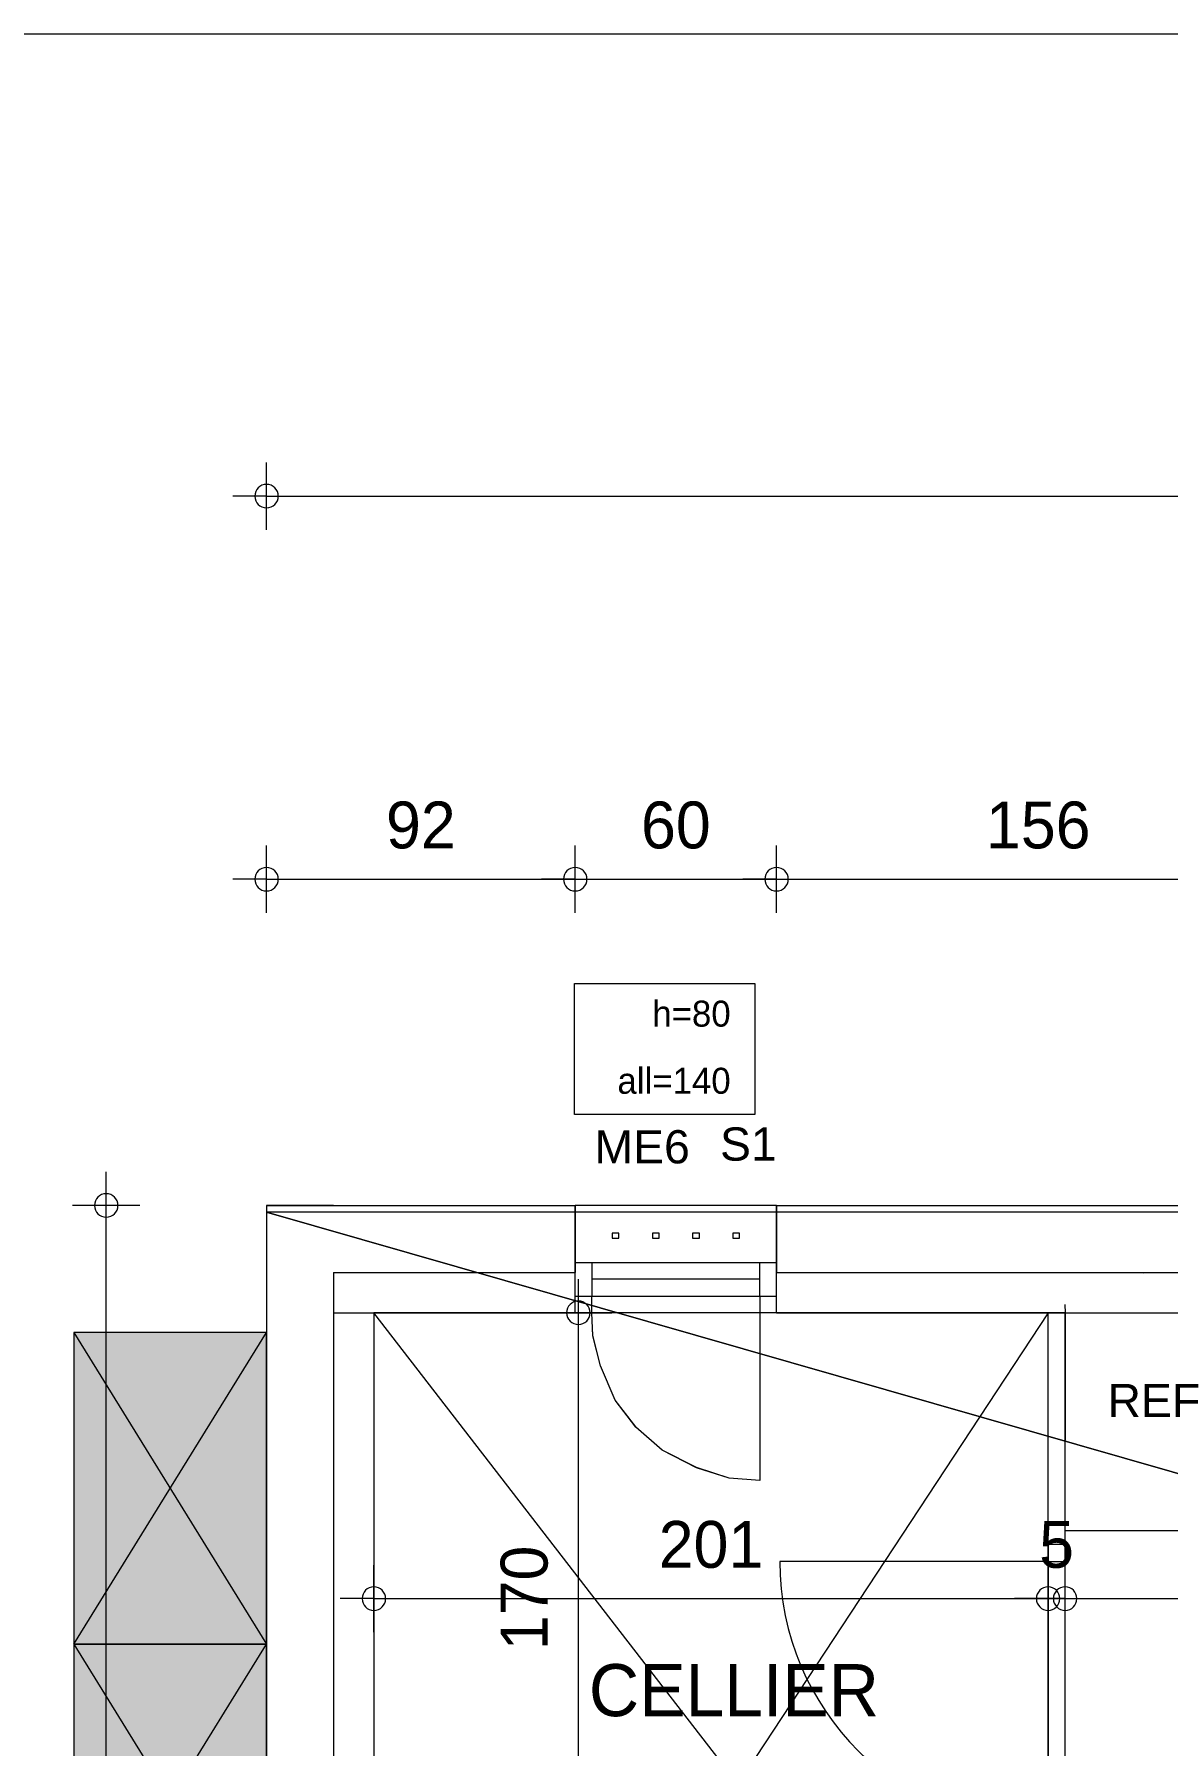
# Model space of a CAD drawing. Header units: metres. Extents: x 1.8 to 61.8, y -53.3 to -11.3.
# Drawn here: x 5.91 to 9.29, y -16.41 to -11.31 of the extents above; entities that cross this region are included whole.
import ezdxf
from ezdxf.enums import TextEntityAlignment as Align
from ezdxf.lldxf.tags import DXFTag

# ---------------------------------------------------------------- set-up
doc = ezdxf.new("R2010")
doc.units = ezdxf.units.M
doc.header["$MEASUREMENT"] = 0
doc.layers.add('Calque commun', color=7, linetype='Continuous')
doc.layers.add('Textes', color=7, linetype='Continuous')
doc.styles.add('Arial9', font='arial.ttf', dxfattribs={"height": 0.098961})
doc.styles.add('Century Gothic10', font='GOTHIC.TTF', dxfattribs={"height": 0.077575})
doc.styles.add('Century Gothic15', font='GOTHIC.TTF', dxfattribs={"height": 0.139636})
doc.styles.add('Century Gothic18', font='GOTHIC.TTF', dxfattribs={"height": 0.155151})
tags = doc.linetypes.add('HIDDEN', pattern=[0.375, 0.25, -0.125]).pattern_tags.tags
tags[6:7] = [DXFTag(74, 4), DXFTag(75, 0), DXFTag(340, '0'), DXFTag(46, 1.0), DXFTag(50, 0.0), DXFTag(44, 0.0), DXFTag(45, 0.0)]
tags[4:5] = [DXFTag(74, 4), DXFTag(75, 0), DXFTag(340, '0'), DXFTag(46, 1.0), DXFTag(50, 0.0), DXFTag(44, 0.0), DXFTag(45, 0.0)]
tags = doc.linetypes.add('HIDDEN2', pattern=[0.1875, 0.125, -0.0625]).pattern_tags.tags
tags[6:7] = [DXFTag(74, 4), DXFTag(75, 0), DXFTag(340, '0'), DXFTag(46, 1.0), DXFTag(50, 0.0), DXFTag(44, 0.0), DXFTag(45, 0.0)]
tags[4:5] = [DXFTag(74, 4), DXFTag(75, 0), DXFTag(340, '0'), DXFTag(46, 1.0), DXFTag(50, 0.0), DXFTag(44, 0.0), DXFTag(45, 0.0)]

# ---------------------------------------------------------------- blocks, each defined once
blk = doc.blocks.new('Block52915')
at = {"layer": 'Calque commun', "color": 7, "linetype": 'Continuous', "lineweight": 18}
for p, q in [((6.8015, -14.7998), (6.6016, -14.7998)), ((6.8015, -14.9998), (6.8016, -14.9998))]:
    blk.add_line(p, q, dxfattribs=at)
at = {"layer": 'Calque commun', "color": 7, "linetype": 'Continuous', "lineweight": 9}
blk.add_line((6.8015, -15.1198), (6.9216, -15.1198), dxfattribs=at)
blk = doc.blocks.new('Block52943')
at = {"layer": 'Calque commun', "color": 7, "linetype": 'Continuous', "lineweight": 18}
for p, q in [((6.6015, -14.7998), (7.5216, -14.7998)), ((8.1216, -14.7998), (9.6816, -14.7998)), ((10.4816, -14.7998), (11.9215, -14.7998))]:
    blk.add_line(p, q, dxfattribs=at)
at = {"layer": 'Calque commun', "color": 7, "linetype": 'Continuous', "lineweight": 9}
for p, q in [((6.8015, -14.9998), (7.5216, -14.9998)), ((8.1216, -14.9998), (9.6816, -14.9998)), ((10.4816, -14.9998), (11.9215, -14.9998)), ((6.9216, -15.1198), (7.5216, -15.1198)), ((8.1216, -15.1198), (9.6816, -15.1198)), ((10.4816, -15.1198), (11.9215, -15.1198))]:
    blk.add_line(p, q, dxfattribs=at)
blk = doc.blocks.new('Block52944')
at = {"layer": 'Calque commun', "color": 7, "linetype": 'Continuous', "lineweight": 18}
blk.add_line((6.6015, -14.7998), (6.6015, -23.7998), dxfattribs=at)
at = {"layer": 'Calque commun', "color": 7, "linetype": 'Continuous', "lineweight": 9}
for p, q in [((6.8015, -14.9998), (6.8015, -23.5998)), ((6.9216, -15.1198), (6.9216, -23.4798))]:
    blk.add_line(p, q, dxfattribs=at)
blk = doc.blocks.new('new18')
at = {"layer": 'Calque commun', "color": 5, "linetype": 'Continuous', "lineweight": 9}
blk.add_arc((0, 0), 0.5, 0, 359.99941, dxfattribs=at)
blk = doc.blocks.new('DimLine53045')
at = {"layer": 'Calque commun', "color": 5, "linetype": 'Continuous', "lineweight": 9}
for p, q in [((6.1238, -14.7998, 0), (6.1238, -14.6998, 0)), ((6.2238, -14.7998, 0), (6.0238, -14.7998, 0)), ((6.1238, -23.7998, 0), (6.1238, -14.7998, 0))]:
    blk.add_line(p, q, dxfattribs=at)
at = {"layer": 'Calque commun', "color": 5, "linetype": 'Continuous', "lineweight": 9, "xscale": 0.07000000029802322, "yscale": 0.07000000029802322, "zscale": 0.07000000029802322, "rotation": 90}
blk.add_blockref('new18', (6.1238, -14.7998, 0), dxfattribs=at)
blk = doc.blocks.new('new37')
at = {"layer": 'Calque commun', "color": 5, "linetype": 'Continuous', "lineweight": 9}
blk.add_arc((0, 0), 0.5, 0, 359.99941, dxfattribs=at)
blk = doc.blocks.new('new38')
at = {"layer": 'Calque commun', "color": 5, "linetype": 'Continuous', "lineweight": 9}
blk.add_arc((0, 0), 0.5, 0, 359.99941, dxfattribs=at)
blk = doc.blocks.new('DimLine53129')
at = {"layer": 'Calque commun', "color": 5, "linetype": 'Continuous', "lineweight": 9}
for p, q in [((7.5216, -13.9273), (7.5216, -13.7273)), ((8.1216, -13.9273), (8.1216, -13.7273)), ((7.5216, -13.8273), (7.4216, -13.8273)), ((7.5216, -13.8273), (8.1216, -13.8273)), ((8.1216, -13.8273), (8.2216, -13.8273))]:
    blk.add_line(p, q, dxfattribs=at)
at = {"layer": 'Calque commun', "color": 5, "linetype": 'Continuous', "lineweight": 9, "xscale": 0.07000000029802322, "yscale": 0.07000000029802322, "zscale": 0.07000000029802322}
for name, p in [('new37', (7.5216, -13.8273)), ('new38', (8.1216, -13.8273))]:
    blk.add_blockref(name, p, dxfattribs=at)
at = {"layer": 'Calque commun', "color": 5, "linetype": 'Continuous', "lineweight": 9, "style": 'Century Gothic15'}
blk.add_text('60', height=0.13964, dxfattribs=at).set_placement((7.8216, -13.7773), align=Align.BOTTOM_CENTER)
blk = doc.blocks.new('new41')
at = {"layer": 'Calque commun', "color": 5, "linetype": 'Continuous', "lineweight": 9}
blk.add_arc((0, 0), 0.5, 0, 359.99941, dxfattribs=at)
blk = doc.blocks.new('new42')
at = {"layer": 'Calque commun', "color": 5, "linetype": 'Continuous', "lineweight": 9}
blk.add_arc((0, 0), 0.5, 0, 359.99941, dxfattribs=at)
blk = doc.blocks.new('DimLine53145')
at = {"layer": 'Calque commun', "color": 5, "linetype": 'Continuous', "lineweight": 9}
for p, q in [((6.6016, -13.9273), (6.6016, -13.7273)), ((7.5216, -13.9273), (7.5216, -13.7273)), ((6.6016, -13.8273), (6.5016, -13.8273)), ((6.6016, -13.8273), (7.5216, -13.8273)), ((7.5216, -13.8273), (7.6216, -13.8273))]:
    blk.add_line(p, q, dxfattribs=at)
at = {"layer": 'Calque commun', "color": 5, "linetype": 'Continuous', "lineweight": 9, "xscale": 0.07000000029802322, "yscale": 0.07000000029802322, "zscale": 0.07000000029802322}
for name, p in [('new41', (6.6016, -13.8273)), ('new42', (7.5216, -13.8273))]:
    blk.add_blockref(name, p, dxfattribs=at)
at = {"layer": 'Calque commun', "color": 5, "linetype": 'Continuous', "lineweight": 9, "style": 'Century Gothic15'}
blk.add_text('92', height=0.13964, dxfattribs=at).set_placement((7.0616, -13.7773), align=Align.BOTTOM_CENTER)
blk = doc.blocks.new('new43')
at = {"layer": 'Calque commun', "color": 5, "linetype": 'Continuous', "lineweight": 9}
blk.add_arc((0, 0), 0.5, 0, 359.99941, dxfattribs=at)
blk = doc.blocks.new('new44')
at = {"layer": 'Calque commun', "color": 5, "linetype": 'Continuous', "lineweight": 9}
blk.add_arc((0, 0), 0.5, 0, 359.99941, dxfattribs=at)
blk = doc.blocks.new('DimLine53153')
at = {"layer": 'Calque commun', "color": 5, "linetype": 'Continuous', "lineweight": 9}
for p, q in [((8.1216, -13.9273), (8.1216, -13.7273)), ((9.6816, -13.9273), (9.6816, -13.7273)), ((8.1216, -13.8273), (8.0216, -13.8273)), ((8.1216, -13.8273), (9.6816, -13.8273)), ((9.6816, -13.8273), (9.7816, -13.8273))]:
    blk.add_line(p, q, dxfattribs=at)
at = {"layer": 'Calque commun', "color": 5, "linetype": 'Continuous', "lineweight": 9, "xscale": 0.07000000029802322, "yscale": 0.07000000029802322, "zscale": 0.07000000029802322}
for name, p in [('new43', (8.1216, -13.8273)), ('new44', (9.6816, -13.8273))]:
    blk.add_blockref(name, p, dxfattribs=at)
at = {"layer": 'Calque commun', "color": 5, "linetype": 'Continuous', "lineweight": 9, "style": 'Century Gothic15'}
blk.add_text('156', height=0.13964, dxfattribs=at).set_placement((8.9016, -13.7773), align=Align.BOTTOM_CENTER)
blk = doc.blocks.new('@PRES_1_$$_1-13')
at = {"layer": 'Calque commun', "color": 5, "linetype": 'Continuous', "lineweight": 9}
for p, q in [((0, 0.32), (0.6, 0.32)), ((0.6, 0.15), (0, 0.15)), ((0.05, 0.05), (0.05, 0.15)), ((0.55, 0.15), (0.55, 0.05)), ((0.05, 0.1), (0.55, 0.1)), ((0.6, 0.05), (0, 0.05)), ((0, 0), (0.6, 0))]:
    blk.add_line(p, q, dxfattribs=at)
blk = doc.blocks.new('@PRES_1_$$_1-14')
at = {"layer": 'Calque commun', "color": 0, "linetype": 'ByBlock', "lineweight": -2}
blk.add_line((0, 0), (0, 0.32), dxfattribs=at)
blk = doc.blocks.new('@PRES_1_$$_1-15')
at = {"layer": 'Calque commun', "color": 0, "linetype": 'ByBlock', "lineweight": -2}
blk.add_line((0, 0), (0, 0.32), dxfattribs=at)
blk = doc.blocks.new('INTER_2D_COMB5')
at = {"layer": 'Calque commun', "color": 0, "linetype": 'ByBlock', "lineweight": -2}
blk.add_blockref('@PRES_1_$$_1-13', (0, 0), dxfattribs=at)
at = {"layer": 'Calque commun', "color": 7, "linetype": 'Continuous', "lineweight": 9}
blk.add_blockref('@PRES_1_$$_1-14', (0, 0), dxfattribs=at)
at = {"layer": 'Calque commun', "color": 7, "linetype": 'Continuous', "lineweight": 9, "extrusion": (0, 0, -1), "xscale": -1, "yscale": -1, "zscale": -1, "rotation": -180}
blk.add_blockref('@PRES_1_$$_1-15', (-0.6, 0), dxfattribs=at)
blk = doc.blocks.new('PLACED_COMB5')
at = {"layer": 'Calque commun', "color": 0, "linetype": 'ByBlock', "lineweight": -2}
blk.add_blockref('INTER_2D_COMB5', (0, 0), dxfattribs=at)
blk = doc.blocks.new('new119')
at = {"layer": 'Calque commun', "color": 5, "linetype": 'Continuous', "lineweight": 9}
blk.add_arc((0, 0), 0.5, 0, 359.99941, dxfattribs=at)
blk = doc.blocks.new('new120')
at = {"layer": 'Calque commun', "color": 5, "linetype": 'Continuous', "lineweight": 9}
blk.add_arc((0, 0), 0.5, 0, 359.99941, dxfattribs=at)
blk = doc.blocks.new('DimLine55577')
at = {"layer": 'Calque commun', "color": 5, "linetype": 'Continuous', "lineweight": 9}
for p, q in [((6.6016, -12.7855), (6.6016, -12.5855)), ((13.2015, -12.7855), (13.2015, -12.5855)), ((6.6016, -12.6855), (6.5016, -12.6855)), ((6.6016, -12.6855), (13.2015, -12.6855)), ((13.2015, -12.6855), (13.3015, -12.6855))]:
    blk.add_line(p, q, dxfattribs=at)
at = {"layer": 'Calque commun', "color": 5, "linetype": 'Continuous', "lineweight": 9, "xscale": 0.07000000029802322, "yscale": 0.07000000029802322, "zscale": 0.07000000029802322}
for name, p in [('new119', (6.6016, -12.6855)), ('new120', (13.2015, -12.6855))]:
    blk.add_blockref(name, p, dxfattribs=at)
at = {"layer": 'Calque commun', "color": 5, "linetype": 'Continuous', "lineweight": 9, "style": 'Century Gothic15'}
blk.add_text('660', height=0.13964, dxfattribs=at).set_placement((9.9016, -12.6355), align=Align.BOTTOM_CENTER)
blk = doc.blocks.new('XMODULE1PDNONPMR27')
at = {"layer": 'Calque commun', "color": 5, "linetype": 'Continuous', "lineweight": 9}
blk.add_arc((0, 0), 0.5, 0, 359.99941, dxfattribs=at)
blk = doc.blocks.new('XMODULE1PDNONPMR28')
at = {"layer": 'Calque commun', "color": 5, "linetype": 'Continuous', "lineweight": 9}
blk.add_arc((0, 0), 0.5, 0, 359.99941, dxfattribs=at)
blk = doc.blocks.new('DimLine53452-2')
at = {"layer": 'Calque commun', "color": 5, "linetype": 'Continuous', "lineweight": 9}
for p, q in [((6.9216, -16.9433), (6.9216, -16.7433)), ((8.9309, -16.9433), (8.9309, -16.7433)), ((6.9216, -16.8433), (6.8216, -16.8433)), ((6.9216, -16.8433), (8.9309, -16.8433)), ((8.9309, -16.8433), (9.0309, -16.8433))]:
    blk.add_line(p, q, dxfattribs=at)
at = {"layer": 'Calque commun', "color": 5, "linetype": 'Continuous', "lineweight": 9, "xscale": 0.07000000029802322, "yscale": 0.07000000029802322, "zscale": 0.07000000029802322}
for name, p in [('XMODULE1PDNONPMR27', (6.9216, -16.8433)), ('XMODULE1PDNONPMR28', (8.9309, -16.8433))]:
    blk.add_blockref(name, p, dxfattribs=at)
at = {"layer": 'Calque commun', "color": 5, "linetype": 'Continuous', "lineweight": 9, "style": 'Century Gothic15'}
blk.add_text('201', height=0.13964, dxfattribs=at).set_placement((7.9262, -16.7933), align=Align.BOTTOM_CENTER)
blk = doc.blocks.new('XMODULE1PDNONPMR29')
at = {"layer": 'Calque commun', "color": 5, "linetype": 'Continuous', "lineweight": 9}
blk.add_arc((0, 0), 0.5, 0, 359.99941, dxfattribs=at)
blk = doc.blocks.new('XMODULE1PDNONPMR30')
at = {"layer": 'Calque commun', "color": 5, "linetype": 'Continuous', "lineweight": 9}
blk.add_arc((0, 0), 0.5, 0, 359.99941, dxfattribs=at)
blk = doc.blocks.new('DimLine53460-2')
at = {"layer": 'Calque commun', "color": 5, "linetype": 'Continuous', "lineweight": 9}
for p, q in [((8.9309, -16.9433), (8.9309, -16.7433)), ((8.9816, -16.9433), (8.9816, -16.7433)), ((8.9309, -16.8433), (8.8309, -16.8433)), ((8.9309, -16.8433), (8.9816, -16.8433)), ((8.9816, -16.8433), (9.0816, -16.8433))]:
    blk.add_line(p, q, dxfattribs=at)
at = {"layer": 'Calque commun', "color": 5, "linetype": 'Continuous', "lineweight": 9, "xscale": 0.07000000029802322, "yscale": 0.07000000029802322, "zscale": 0.07000000029802322}
for name, p in [('XMODULE1PDNONPMR29', (8.9309, -16.8433)), ('XMODULE1PDNONPMR30', (8.9816, -16.8433))]:
    blk.add_blockref(name, p, dxfattribs=at)
at = {"layer": 'Calque commun', "color": 5, "linetype": 'Continuous', "lineweight": 9, "style": 'Century Gothic15'}
blk.add_text('5', height=0.1396, dxfattribs=at).set_placement((8.9562, -16.7933), align=Align.BOTTOM_CENTER)
blk = doc.blocks.new('XMODULE1PDNONPMR31')
at = {"layer": 'Calque commun', "color": 5, "linetype": 'Continuous', "lineweight": 9}
blk.add_arc((0, 0), 0.5, 0, 359.99941, dxfattribs=at)
blk = doc.blocks.new('XMODULE1PDNONPMR32')
at = {"layer": 'Calque commun', "color": 5, "linetype": 'Continuous', "lineweight": 9}
blk.add_arc((0, 0), 0.5, 0, 359.99941, dxfattribs=at)
blk = doc.blocks.new('DimLine53468-2')
at = {"layer": 'Calque commun', "color": 5, "linetype": 'Continuous', "lineweight": 9}
for p, q in [((8.9816, -16.9433), (8.9816, -16.7433)), ((11.5283, -16.9433), (11.5283, -16.7433)), ((8.9816, -16.8433), (8.8816, -16.8433)), ((8.9816, -16.8433), (11.5283, -16.8433)), ((11.5283, -16.8433), (11.6283, -16.8433))]:
    blk.add_line(p, q, dxfattribs=at)
at = {"layer": 'Calque commun', "color": 5, "linetype": 'Continuous', "lineweight": 9, "xscale": 0.07000000029802322, "yscale": 0.07000000029802322, "zscale": 0.07000000029802322}
for name, p in [('XMODULE1PDNONPMR31', (8.9816, -16.8433)), ('XMODULE1PDNONPMR32', (11.5283, -16.8433))]:
    blk.add_blockref(name, p, dxfattribs=at)
at = {"layer": 'Calque commun', "color": 5, "linetype": 'Continuous', "lineweight": 9, "style": 'Century Gothic15'}
blk.add_text('255', height=0.13964, dxfattribs=at).set_placement((10.2549, -16.7933), align=Align.BOTTOM_CENTER)
blk = doc.blocks.new('XMODULE1PDNONPMR35')
at = {"layer": 'Calque commun', "color": 5, "linetype": 'Continuous', "lineweight": 9}
blk.add_arc((0, 0), 0.5, 0, 359.99941, dxfattribs=at)
blk = doc.blocks.new('XMODULE1PDNONPMR36')
at = {"layer": 'Calque commun', "color": 5, "linetype": 'Continuous', "lineweight": 9}
blk.add_arc((0, 0), 0.5, 0, 359.99941, dxfattribs=at)
blk = doc.blocks.new('DimLine53492')
at = {"layer": 'Calque commun', "color": 5, "linetype": 'Continuous', "lineweight": 9}
for p, q in [((7.5311, -15.9912), (7.5311, -15.8912)), ((7.4311, -15.9912), (7.6311, -15.9912)), ((7.5311, -17.6912), (7.5311, -15.9912)), ((7.4311, -17.6912), (7.6311, -17.6912)), ((7.5311, -17.6912), (7.5311, -17.7912))]:
    blk.add_line(p, q, dxfattribs=at)
at = {"layer": 'Calque commun', "color": 5, "linetype": 'Continuous', "lineweight": 9, "xscale": 0.07000000029802322, "yscale": 0.07000000029802322, "zscale": 0.07000000029802322, "rotation": 90}
for name, p in [('XMODULE1PDNONPMR36', (7.5311, -15.9912)), ('XMODULE1PDNONPMR35', (7.5311, -17.6912))]:
    blk.add_blockref(name, p, dxfattribs=at)
at = {"layer": 'Calque commun', "color": 5, "linetype": 'Continuous', "lineweight": 9, "style": 'Century Gothic15'}
blk.add_text('170', height=0.13964, rotation=90, dxfattribs=at).set_placement((7.4811, -16.8412), align=Align.BOTTOM_CENTER)
blk = doc.blocks.new('60x65')
at = {"layer": 'Calque commun', "color": 7, "linetype": 'HIDDEN', "lineweight": 9}
mesh = blk.add_polyface(dxfattribs=at)
corners = [(0, 0.6), (0.65, 0.6), (0.65, 0), (0, 0)]
mesh.append_faces([[corners[k] for k in face] for face in [(0, 1, 2, 3)]], dxfattribs={"color": 7})
blk = doc.blocks.new('@PRES_1_$$_1-37')
at = {"layer": 'Calque commun', "color": 5, "linetype": 'Continuous', "lineweight": 9}
blk.add_line((0.05, 0.05), (0.05, 0.85), dxfattribs=at)
at = {"layer": 'Calque commun', "color": 5, "linetype": 'Continuous', "lineweight": 9, "extrusion": (0, 0, -1)}
blk.add_arc((-0.05, 0.05), 0.8, 90, 180, dxfattribs=at)
at = {"layer": 'Calque commun', "color": 5, "linetype": 'Continuous', "lineweight": 9}
mesh = blk.add_polyface(dxfattribs=at)
corners = [(0, 0), (0, 0.05), (0.05, 0.05), (0.05, 0)]
mesh.append_faces([[corners[k] for k in face] for face in [(0, 1, 2, 3)]], dxfattribs={"color": 5})
mesh = blk.add_polyface(dxfattribs=at)
corners = [(0.85, 0), (0.85, 0.05), (0.9, 0.05), (0.9, 0)]
mesh.append_faces([[corners[k] for k in face] for face in [(0, 1, 2, 3)]], dxfattribs={"color": 5})
blk = doc.blocks.new('@PRES_1_$$_1-38')
at = {"layer": 'Calque commun', "color": 0, "linetype": 'Continuous', "lineweight": 9}
blk.add_line((0, 0), (0, 0.05), dxfattribs=at)
blk = doc.blocks.new('@PRES_1_$$_1-39')
at = {"layer": 'Calque commun', "color": 0, "linetype": 'Continuous', "lineweight": 9}
blk.add_line((0, 0), (0, 0.05), dxfattribs=at)
blk = doc.blocks.new('INTER_2D_COMB13')
at = {"layer": 'Calque commun', "color": 0, "linetype": 'ByBlock', "lineweight": -2}
blk.add_blockref('@PRES_1_$$_1-37', (0, 0), dxfattribs=at)
at = {"layer": 'Calque commun', "color": 15, "linetype": 'ByBlock', "lineweight": -2}
blk.add_blockref('@PRES_1_$$_1-38', (0, 0), dxfattribs=at)
at = {"layer": 'Calque commun', "color": 15, "linetype": 'ByBlock', "lineweight": -2, "extrusion": (0, 0, -1), "xscale": -1, "yscale": -1, "zscale": -1, "rotation": -180}
blk.add_blockref('@PRES_1_$$_1-39', (-0.9, 0), dxfattribs=at)
blk = doc.blocks.new('PLACED_COMB13')
at = {"layer": 'Calque commun', "color": 0, "linetype": 'ByBlock', "lineweight": -2}
blk.add_blockref('INTER_2D_COMB13', (0, 0), dxfattribs=at)
blk = doc.blocks.new('XMODULE1PDNONPMR75')
at = {"layer": 'Calque commun', "color": 9, "linetype": 'HIDDEN2', "lineweight": 9}
for p, q in [((8.9316, -18.5912), (6.9216, -15.9912)), ((8.9316, -15.9912), (7.2215, -18.5893))]:
    blk.add_line(p, q, dxfattribs=at)
at = {"layer": 'Calque commun', "color": 15, "linetype": 'Continuous', "lineweight": 18}
for p, q in [((8.9815, -15.9912), (8.9315, -15.9912)), ((8.9315, -16.6823), (8.9315, -15.9912)), ((8.9815, -16.6823), (8.9815, -15.9912))]:
    blk.add_line(p, q, dxfattribs=at)
at = {"layer": 'Calque commun', "color": 7, "linetype": 'Continuous', "lineweight": 9}
blk.add_line((8.9816, -15.9912), (8.9816, -16.3712), dxfattribs=at)
at = {"layer": 'Calque commun', "color": 9, "linetype": 'HIDDEN', "lineweight": 9}
blk.add_line((8.9315, -16.7079), (8.9315, -17.6079), dxfattribs=at)
at = {"layer": 'Calque commun', "color": 7, "linetype": 'HIDDEN', "lineweight": 9, "flags": 128}
blk.add_lwpolyline([(8.0716, -15.9412), (8.0716, -16.4912), (7.98, -16.4841), (7.883, -16.4529), (7.7807, -16.4009), (7.7027, -16.3316), (7.6403, -16.2518), (7.5969, -16.1496), (7.5744, -16.0594), (7.5716, -15.9912), (7.5716, -15.9412)], dxfattribs=at)
at = {"layer": 'Calque commun', "color": 5, "linetype": 'Continuous', "lineweight": 9}
for name in ['DimLine53492', 'DimLine53452-2', 'DimLine53460-2', 'DimLine53468-2']:
    blk.add_blockref(name, (0, 0), dxfattribs=at)
at = {"layer": 'Calque commun', "color": 0, "linetype": 'ByBlock', "lineweight": -2, "rotation": 90}
blk.add_blockref('60x65', (9.5816, -16.6412), dxfattribs=at)
at = {"layer": 'Calque commun', "color": 0, "linetype": 'ByBlock', "lineweight": -2, "extrusion": (0, 0, -1), "xscale": -1, "yscale": -1, "zscale": -1, "rotation": 90.00000000000001}
blk.add_blockref('PLACED_COMB13', (-8.9815, -16.6823), dxfattribs=at)
at = {"layer": 'Textes', "color": 5, "linetype": 'ByBlock', "lineweight": -2, "style": 'Arial9'}
blk.add_text('REF', height=0.09896, dxfattribs=at).set_placement((9.1079, -16.332), align=Align.BOTTOM_LEFT)
at = {"layer": 'Textes', "color": 5, "linetype": 'ByBlock', "lineweight": -2, "style": 'Century Gothic18'}
blk.add_text('CELLIER', height=0.15515, dxfattribs=at).set_placement((8.4271, -17.0385), align=Align.TOP_RIGHT)
at = {"layer": 'Calque commun', "color": 9, "linetype": 'Continuous', "lineweight": 9}
mesh = blk.add_polyface(dxfattribs=at)
corners = [(8.9315, -15.9912), (6.9216, -15.9912), (6.9216, -17.6935), (8.9315, -17.6935)]
mesh.append_faces([[corners[k] for k in face] for face in [(0, 1, 2, 3)]], dxfattribs={"color": 9})
mesh = blk.add_polyface(dxfattribs=at)
corners = [(8.9816, -18.6712), (8.9816, -15.9912), (11.5315, -15.9912), (11.5215, -18.6712)]
mesh.append_faces([[corners[k] for k in face] for face in [(0, 1, 2, 3)]], dxfattribs={"color": 9})

msp = doc.modelspace()

# ---------------------------------------------------------------- linework, layer by layer
at = {"layer": 'Calque commun', "color": 12, "linetype": 'Continuous', "lineweight": 18}
for p, q in [((7.5216, -14.7998), (7.5216, -14.9998)), ((8.1216, -14.7998), (8.1216, -14.9998)), ((7.5216, -14.9998), (6.8015, -15.0001)), ((6.8015, -15.0001), (6.8015, -23.6001)), ((8.1216, -14.9998), (9.2167, -15.0001)), ((8.1216, -14.9998), (9.2167, -15.0001)), ((9.2167, -15.0001), (9.6816, -14.9998))]:
    msp.add_line(p, q, dxfattribs=at)
at = {"layer": 'Calque commun', "color": 7, "linetype": 'Continuous', "lineweight": 9}
for p, q in [((8.9805, -15.0948), (8.9816, -15.1198)), ((8.1216, -15.1198), (6.9216, -15.1198))]:
    msp.add_line(p, q, dxfattribs=at)
at = {"layer": 'Calque commun', "color": 7, "linetype": 'HIDDEN', "lineweight": 9, "flags": 128}
for points in [[(8.0716, -15.0698), (8.0716, -15.6198), (7.98, -15.6127), (7.883, -15.5815), (7.7807, -15.5295), (7.7027, -15.4602), (7.6403, -15.3804), (7.5969, -15.2782), (7.5744, -15.188), (7.5716, -15.1198), (7.5716, -15.0698)], [(6.0275, -15.1783), (6.0275, -16.1078), (6.6015, -16.1078), (6.6015, -15.1783), (6.0275, -15.1783), (6.6015, -16.1078), (6.0275, -16.1078), (6.6015, -15.1783)], [(6.0275, -16.1078), (6.0275, -17.0373), (6.6015, -17.0373), (6.6015, -16.1078), (6.0275, -16.1078), (6.6015, -17.0373), (6.0275, -17.0373), (6.6015, -16.1078)]]:
    msp.add_lwpolyline(points, dxfattribs=at)
at = {"layer": 'Calque commun', "color": 43, "linetype": 'HIDDEN', "lineweight": 9}
msp.add_trace([(6.6015, -15.1783), (6.0275, -15.1783), (6.6015, -17.0373), (6.0275, -17.0373)], dxfattribs=at)

# ---------------------------------------------------------------- block references
at = {"layer": 'Calque commun', "color": 5, "linetype": 'Continuous', "lineweight": 9}
for name in ['DimLine55577', 'DimLine53145', 'DimLine53129', 'DimLine53153', 'DimLine53045']:
    msp.add_blockref(name, (0, 0), dxfattribs=at)
at = {"layer": 'Calque commun', "color": 0, "linetype": 'ByBlock', "lineweight": -2}
for name, p in [('Block52943', (0, 0)), ('Block52944', (0, 0)), ('Block52915', (0, 0)), ('XMODULE1PDNONPMR75', (0, 0.8716))]:
    msp.add_blockref(name, p, dxfattribs=at)
at = {"layer": 'Calque commun', "color": 0, "linetype": 'ByBlock', "lineweight": -2, "extrusion": (0, 0, -1), "xscale": -1, "yscale": -1, "zscale": -1, "rotation": -180}
msp.add_blockref('PLACED_COMB5', (-8.1216, -15.1198), dxfattribs=at)

# ---------------------------------------------------------------- texts
at = {"layer": 'Calque commun', "color": 5, "linetype": 'ByBlock', "lineweight": -2, "insert": (7.9849, -14.1892), "char_height": 0.07758, "attachment_point": 3, "line_spacing_factor": 1.546883, "style": 'Century Gothic10'}
msp.add_mtext('h=80\\Pall=140', dxfattribs=at)
at = {"layer": 'Textes', "color": 5, "linetype": 'ByBlock', "lineweight": -2, "style": 'Arial9'}
for s, p in [('ME6', (7.579, -14.704)), ('S1', (7.9532, -14.6958))]:
    msp.add_text(s, height=0.09896, dxfattribs=at).set_placement(p, align=Align.BOTTOM_LEFT)

# ---------------------------------------------------------------- meshes
at = {"layer": 'Calque commun', "color": 7, "linetype": 'Continuous', "lineweight": 9}
mesh = msp.add_polyface(dxfattribs=at)
corners = [(61.7636, -11.3086), (1.7636, -11.3086), (1.7636, -53.3086), (61.7636, -53.3086)]
mesh.append_faces([[corners[k] for k in face] for face in [(0, 1, 2, 3)]], dxfattribs={"color": 7})
at = {"layer": 'Calque commun', "color": 11, "linetype": 'Continuous', "lineweight": 18}
mesh = msp.add_polyface(dxfattribs=at)
corners = [(7.519, -14.1384), (8.0574, -14.1384), (8.0574, -14.5291), (7.519, -14.5291)]
mesh.append_faces([[corners[k] for k in face] for face in [(0, 1, 2, 3)]], dxfattribs={"color": 11})
at = {"layer": 'Calque commun', "color": 9, "linetype": 'Continuous', "lineweight": 9}
mesh = msp.add_polyface(dxfattribs=at)
corners = [(19.4015, -16.6552), (19.6015, -23.8198), (26.0015, -23.8198), (6.6015, -23.8198), (13.0015, -23.8198), (13.0015, -16.6552), (26.0015, -14.8198), (6.6015, -14.8198), (13.0015, -25.6552), (13.2015, -14.8198), (19.4015, -14.8198), (13.2015, -16.6552), (19.6015, -25.6552)]
mesh.append_faces([[corners[k] for k in face] for face in [(6, 0, 2), (3, 5, 7), (8, 1, 4)]], dxfattribs={"vtx0": -1, "vtx1": -1, "color": 9})
mesh.append_faces([[corners[k] for k in face] for face in [(0, 4, 1)]], dxfattribs={"vtx0": -1, "vtx1": -1, "vtx2": -1, "color": 9})
mesh.append_faces([[corners[k] for k in face] for face in [(0, 1, 2)]], dxfattribs={"vtx0": -1, "vtx2": -1, "color": 9})
mesh.append_faces([[corners[k] for k in face] for face in [(12, 1, 8)]], dxfattribs={"vtx1": -1, "color": 9})
mesh.append_faces([[corners[k] for k in face] for face in [(3, 4, 5), (9, 7, 5), (0, 5, 4)]], dxfattribs={"vtx1": -1, "vtx2": -1, "color": 9})
mesh.append_faces([[corners[k] for k in face] for face in [(6, 10, 0), (5, 11, 9)]], dxfattribs={"vtx2": -1, "color": 9})
at = {"layer": 'Calque commun', "color": 25, "linetype": 'Continuous', "lineweight": 18}
mesh = msp.add_polyface(dxfattribs=at)
corners = [(7.6516, -14.8821), (7.6316, -14.8821), (7.6316, -14.8971), (7.6516, -14.8971)]
mesh.append_faces([[corners[k] for k in face] for face in [(0, 1, 2, 3)]], dxfattribs={"color": 25})
mesh = msp.add_polyface(dxfattribs=at)
corners = [(7.7716, -14.8821), (7.7516, -14.8821), (7.7516, -14.8971), (7.7716, -14.8971)]
mesh.append_faces([[corners[k] for k in face] for face in [(0, 1, 2, 3)]], dxfattribs={"color": 25})
mesh = msp.add_polyface(dxfattribs=at)
corners = [(7.8916, -14.8821), (7.8716, -14.8821), (7.8716, -14.8971), (7.8916, -14.8971)]
mesh.append_faces([[corners[k] for k in face] for face in [(0, 1, 2, 3)]], dxfattribs={"color": 25})
mesh = msp.add_polyface(dxfattribs=at)
corners = [(8.0116, -14.8821), (7.9916, -14.8821), (7.9916, -14.8971), (8.0116, -14.8971)]
mesh.append_faces([[corners[k] for k in face] for face in [(0, 1, 2, 3)]], dxfattribs={"color": 25})

doc.saveas('drawing.dxf')
